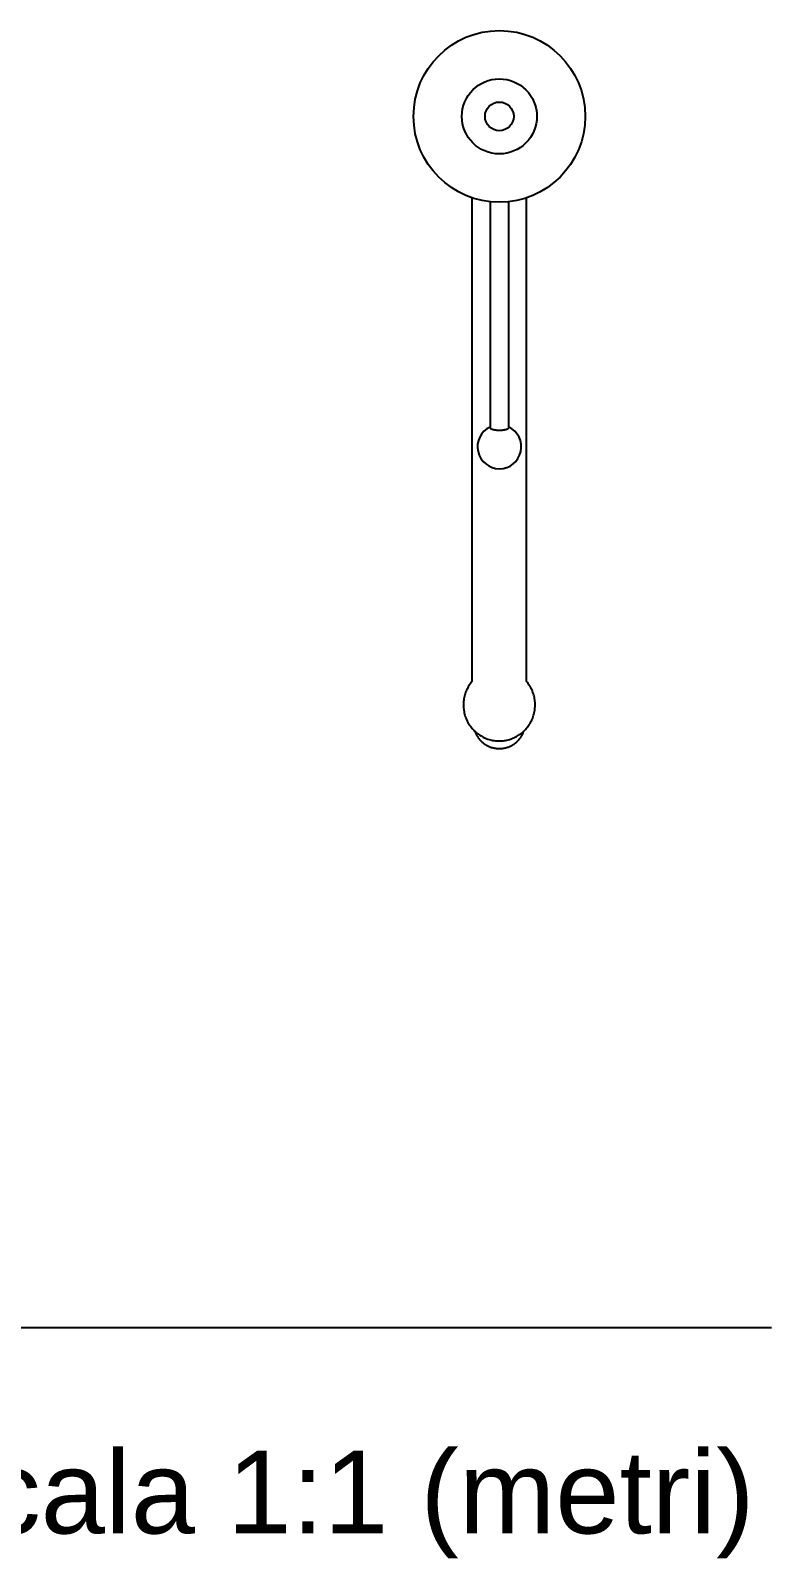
# Model space of a CAD drawing. Header units: millimetres. Extents: x 500 to 613, y 94 to 180.
# Drawn here: x 602.41 to 613.13, y 97.17 to 119.28 of the extents above; entities that cross this region are included whole.
import ezdxf

# ---------------------------------------------------------------- set-up
doc = ezdxf.new("R2010")
doc.units = ezdxf.units.MM
doc.layers.add('RUBINETTI', color=251, linetype='Continuous')
doc.layers.add('www.archweb.it - blocchi dwg', color=2, linetype='Continuous')
doc.styles.get("Standard").update_dxf_attribs({"font": 'arial.ttf'})

msp = doc.modelspace()

# ---------------------------------------------------------------- linework, layer by layer
at = {"layer": 'RUBINETTI'}
for p, q in [((608.795, 116.864, 0), (608.795, 109.863, 0)), ((609.058, 116.805, 0.002), (609.058, 113.537, 0.002)), ((609.327, 113.537, 0.002), (609.327, 116.806, 0.002)), ((609.586, 109.863, 0), (609.586, 116.862, 0)), ((609.058, 113.537, 0.002), (609.058, 113.536, 0.002)), ((609.058, 113.536, 0.002), (609.058, 113.535, 0.002)), ((609.058, 113.535, 0.002), (609.058, 113.534, 0.002)), ((609.058, 113.534, 0.002), (609.059, 113.533, 0.002)), ((609.059, 113.533, 0.002), (609.059, 113.532, 0.002)), ((609.059, 113.532, 0.002), (609.059, 113.532, 0.002)), ((609.059, 113.532, 0.002), (609.06, 113.531, 0.002)), ((609.06, 113.531, 0.002), (609.06, 113.53, 0.002)), ((609.06, 113.53, 0.002), (609.061, 113.529, 0.002)), ((609.061, 113.529, 0.002), (609.062, 113.528, 0.002)), ((609.062, 113.528, 0.002), (609.063, 113.527, 0.002)), ((609.063, 113.527, 0.002), (609.064, 113.527, 0.002)), ((609.064, 113.527, 0.002), (609.065, 113.526, 0.002)), ((609.065, 113.526, 0.002), (609.066, 113.525, 0.002)), ((609.066, 113.525, 0.002), (609.067, 113.524, 0.002)), ((609.067, 113.524, 0.002), (609.068, 113.523, 0.002)), ((609.068, 113.523, 0.002), (609.069, 113.522, 0.002)), ((609.069, 113.522, 0.002), (609.071, 113.522, 0.002)), ((609.071, 113.522, 0.002), (609.072, 113.521, 0.002)), ((609.072, 113.521, 0.002), (609.074, 113.52, 0.002)), ((609.074, 113.52, 0.002), (609.075, 113.519, 0.002)), ((609.075, 113.519, 0.002), (609.077, 113.519, 0.002)), ((609.077, 113.519, 0.002), (609.079, 113.518, 0.002)), ((609.079, 113.518, 0.002), (609.081, 113.517, 0.002)), ((609.081, 113.517, 0.002), (609.082, 113.517, 0.002)), ((609.082, 113.517, 0.002), (609.084, 113.516, 0.002)), ((609.084, 113.516, 0.002), (609.086, 113.515, 0.002)), ((609.086, 113.515, 0.002), (609.088, 113.514, 0.002)), ((609.088, 113.514, 0.002), (609.091, 113.514, 0.002)), ((609.091, 113.514, 0.002), (609.093, 113.513, 0.002)), ((609.093, 113.513, 0.002), (609.095, 113.513, 0.002)), ((609.095, 113.513, 0.002), (609.097, 113.512, 0.002)), ((609.097, 113.512, 0.002), (609.1, 113.511, 0.002)), ((609.1, 113.511, 0.002), (609.102, 113.511, 0.002)), ((609.102, 113.511, 0.002), (609.105, 113.51, 0.002)), ((609.105, 113.51, 0.002), (609.107, 113.51, 0.002)), ((609.107, 113.51, 0.002), (609.11, 113.509, 0.002)), ((609.11, 113.509, 0.002), (609.112, 113.509, 0.002)), ((609.112, 113.509, 0.002), (609.115, 113.508, 0.002)), ((609.115, 113.508, 0.002), (609.118, 113.508, 0.002)), ((609.118, 113.508, 0.002), (609.121, 113.507, 0.002)), ((609.121, 113.507, 0.002), (609.123, 113.507, 0.002)), ((609.123, 113.507, 0.002), (609.126, 113.506, 0.002)), ((609.126, 113.506, 0.002), (609.129, 113.506, 0.002)), ((609.129, 113.506, 0.002), (609.132, 113.505, 0.002)), ((609.132, 113.505, 0.002), (609.135, 113.505, 0.002)), ((609.135, 113.505, 0.002), (609.138, 113.505, 0.002)), ((609.138, 113.505, 0.002), (609.141, 113.504, 0.002)), ((609.141, 113.504, 0.002), (609.144, 113.504, 0.002)), ((609.144, 113.504, 0.002), (609.147, 113.504, 0.002)), ((609.147, 113.504, 0.002), (609.15, 113.503, 0.002)), ((609.15, 113.503, 0.002), (609.154, 113.503, 0.002)), ((609.154, 113.503, 0.002), (609.157, 113.503, 0.002)), ((609.157, 113.503, 0.002), (609.16, 113.503, 0.002)), ((609.16, 113.503, 0.002), (609.163, 113.503, 0.002)), ((609.163, 113.503, 0.002), (609.166, 113.502, 0.002)), ((609.166, 113.502, 0.002), (609.17, 113.502, 0.002)), ((609.17, 113.502, 0.002), (609.173, 113.502, 0.002)), ((609.173, 113.502, 0.002), (609.176, 113.502, 0.002)), ((609.176, 113.502, 0.002), (609.179, 113.502, 0.002)), ((609.179, 113.502, 0.002), (609.183, 113.502, 0.002)), ((609.183, 113.502, 0.002), (609.186, 113.502, 0.002)), ((609.186, 113.502, 0.002), (609.189, 113.502, 0.002)), ((609.189, 113.502, 0.002), (609.193, 113.502, 0.002)), ((609.193, 113.502, 0.002), (609.196, 113.502, 0.002)), ((609.196, 113.502, 0.002), (609.199, 113.502, 0.002)), ((609.199, 113.502, 0.002), (609.203, 113.502, 0.002)), ((609.203, 113.502, 0.002), (609.206, 113.502, 0.002)), ((609.206, 113.502, 0.002), (609.209, 113.502, 0.002)), ((609.209, 113.502, 0.002), (609.212, 113.502, 0.002)), ((609.212, 113.502, 0.002), (609.216, 113.502, 0.002)), ((609.216, 113.502, 0.002), (609.219, 113.502, 0.002)), ((609.219, 113.502, 0.002), (609.222, 113.503, 0.002)), ((609.222, 113.503, 0.002), (609.225, 113.503, 0.002)), ((609.225, 113.503, 0.002), (609.229, 113.503, 0.002)), ((609.229, 113.503, 0.002), (609.232, 113.503, 0.002)), ((609.232, 113.503, 0.002), (609.235, 113.503, 0.002)), ((609.235, 113.503, 0.002), (609.238, 113.504, 0.002)), ((609.238, 113.504, 0.002), (609.241, 113.504, 0.002)), ((609.241, 113.504, 0.002), (609.244, 113.504, 0.002)), ((609.244, 113.504, 0.002), (609.247, 113.505, 0.002)), ((609.247, 113.505, 0.002), (609.25, 113.505, 0.002)), ((609.25, 113.505, 0.002), (609.253, 113.505, 0.002)), ((609.253, 113.505, 0.002), (609.256, 113.506, 0.002)), ((609.256, 113.506, 0.002), (609.259, 113.506, 0.002)), ((609.259, 113.506, 0.002), (609.262, 113.507, 0.002)), ((609.262, 113.507, 0.002), (609.265, 113.507, 0.002)), ((609.265, 113.507, 0.002), (609.268, 113.508, 0.002)), ((609.268, 113.508, 0.002), (609.27, 113.508, 0.002)), ((609.27, 113.508, 0.002), (609.273, 113.509, 0.002)), ((609.273, 113.509, 0.002), (609.276, 113.509, 0.002)), ((609.276, 113.509, 0.002), (609.278, 113.51, 0.002)), ((609.278, 113.51, 0.002), (609.281, 113.51, 0.002)), ((609.281, 113.51, 0.002), (609.283, 113.511, 0.002)), ((609.283, 113.511, 0.002), (609.286, 113.511, 0.002)), ((609.286, 113.511, 0.002), (609.288, 113.512, 0.002)), ((609.288, 113.512, 0.002), (609.29, 113.513, 0.002)), ((609.29, 113.513, 0.002), (609.293, 113.513, 0.002)), ((609.293, 113.513, 0.002), (609.295, 113.514, 0.002)), ((609.295, 113.514, 0.002), (609.297, 113.514, 0.002)), ((609.297, 113.514, 0.002), (609.299, 113.515, 0.002)), ((609.299, 113.515, 0.002), (609.301, 113.516, 0.002)), ((609.301, 113.516, 0.002), (609.303, 113.517, 0.002)), ((609.303, 113.517, 0.002), (609.305, 113.517, 0.002)), ((609.305, 113.517, 0.002), (609.307, 113.518, 0.002)), ((609.307, 113.518, 0.002), (609.308, 113.519, 0.002)), ((609.308, 113.519, 0.002), (609.31, 113.519, 0.002)), ((609.31, 113.519, 0.002), (609.312, 113.52, 0.002)), ((609.312, 113.52, 0.002), (609.313, 113.521, 0.002)), ((609.313, 113.521, 0.002), (609.314, 113.522, 0.002)), ((609.314, 113.522, 0.002), (609.316, 113.522, 0.002)), ((609.316, 113.522, 0.002), (609.317, 113.523, 0.002)), ((609.317, 113.523, 0.002), (609.318, 113.524, 0.002)), ((609.318, 113.524, 0.002), (609.32, 113.525, 0.002)), ((609.32, 113.525, 0.002), (609.321, 113.526, 0.002)), ((609.321, 113.526, 0.002), (609.322, 113.527, 0.002)), ((609.322, 113.527, 0.002), (609.323, 113.527, 0.002)), ((609.323, 113.528, 0.002), (609.324, 113.529, 0.002)), ((609.323, 113.527, 0.002), (609.323, 113.528, 0.002)), ((609.324, 113.529, 0.002), (609.325, 113.53, 0.002)), ((609.325, 113.531, 0.002), (609.326, 113.532, 0.002)), ((609.325, 113.53, 0.002), (609.325, 113.531, 0.002)), ((609.326, 113.532, 0.002), (609.327, 113.533, 0.002)), ((609.326, 113.532, 0.002), (609.326, 113.532, 0.002)), ((609.327, 113.536, 0.002), (609.327, 113.537, 0.002)), ((609.327, 113.535, 0.002), (609.327, 113.536, 0.002)), ((609.327, 113.534, 0.002), (609.327, 113.535, 0.002)), ((609.327, 113.533, 0.002), (609.327, 113.534, 0.002)), ((608.692, 109.668, 0), (608.687, 109.65, 0)), ((608.697, 109.686, 0), (608.692, 109.668, 0)), ((608.703, 109.703, 0), (608.697, 109.686, 0)), ((608.709, 109.72, 0), (608.703, 109.703, 0)), ((608.717, 109.738, 0), (608.709, 109.72, 0)), ((608.724, 109.754, 0), (608.717, 109.738, 0)), ((608.733, 109.771, 0), (608.724, 109.754, 0)), ((608.742, 109.787, 0), (608.733, 109.771, 0)), ((608.751, 109.803, 0), (608.742, 109.787, 0)), ((608.761, 109.818, 0), (608.751, 109.803, 0)), ((608.772, 109.834, 0), (608.761, 109.818, 0)), ((608.783, 109.848, 0), (608.772, 109.834, 0)), ((608.795, 109.863, 0), (608.783, 109.848, 0)), ((609.598, 109.848, 0), (609.586, 109.863, 0)), ((609.609, 109.834, 0), (609.598, 109.848, 0)), ((609.62, 109.818, 0), (609.609, 109.834, 0)), ((609.63, 109.803, 0), (609.62, 109.818, 0)), ((609.639, 109.787, 0), (609.63, 109.803, 0)), ((609.648, 109.771, 0), (609.639, 109.787, 0)), ((609.656, 109.754, 0), (609.648, 109.771, 0)), ((609.664, 109.738, 0), (609.656, 109.754, 0)), ((609.671, 109.72, 0), (609.664, 109.738, 0)), ((609.678, 109.703, 0), (609.671, 109.72, 0)), ((609.684, 109.686, 0), (609.678, 109.703, 0)), ((609.689, 109.668, 0), (609.684, 109.686, 0)), ((609.694, 109.65, 0), (609.689, 109.668, 0)), ((608.673, 109.558, 0), (608.672, 109.54, 0)), ((608.672, 109.54, 0), (608.672, 109.521, 0)), ((608.672, 109.521, 0), (608.672, 109.503, 0)), ((608.672, 109.503, 0), (608.673, 109.484, 0)), ((608.674, 109.577, 0), (608.673, 109.558, 0)), ((608.673, 109.484, 0), (608.675, 109.466, 0)), ((608.677, 109.595, 0), (608.674, 109.577, 0)), ((608.675, 109.466, 0), (608.678, 109.447, 0)), ((608.679, 109.614, 0), (608.677, 109.595, 0)), ((608.678, 109.447, 0), (608.681, 109.429, 0)), ((608.683, 109.632, 0), (608.679, 109.614, 0)), ((608.687, 109.65, 0), (608.683, 109.632, 0)), ((609.698, 109.632, 0), (609.694, 109.65, 0)), ((609.702, 109.614, 0), (609.698, 109.632, 0)), ((609.7, 109.429, 0), (609.703, 109.447, 0)), ((609.704, 109.595, 0), (609.702, 109.614, 0)), ((609.703, 109.447, 0), (609.706, 109.466, 0)), ((609.707, 109.577, 0), (609.704, 109.595, 0)), ((609.706, 109.466, 0), (609.707, 109.484, 0)), ((609.708, 109.558, 0), (609.707, 109.577, 0)), ((609.707, 109.484, 0), (609.709, 109.503, 0)), ((609.709, 109.54, 0), (609.708, 109.558, 0)), ((609.709, 109.521, 0), (609.709, 109.54, 0)), ((609.709, 109.503, 0), (609.709, 109.521, 0)), ((608.681, 109.429, 0), (608.684, 109.411, 0)), ((608.684, 109.411, 0), (608.689, 109.393, 0)), ((608.689, 109.393, 0), (608.694, 109.375, 0)), ((608.694, 109.375, 0), (608.699, 109.357, 0)), ((608.699, 109.357, 0), (608.706, 109.34, 0)), ((608.706, 109.34, 0), (608.712, 109.323, 0)), ((608.712, 109.323, 0), (608.72, 109.306, 0)), ((608.72, 109.306, 0), (608.728, 109.289, 0)), ((608.728, 109.289, 0), (608.737, 109.273, 0)), ((608.737, 109.273, 0), (608.746, 109.257, 0)), ((608.746, 109.257, 0), (608.756, 109.241, 0)), ((608.756, 109.241, 0), (608.766, 109.226, 0)), ((608.766, 109.226, 0), (608.777, 109.211, 0)), ((609.604, 109.211, 0), (609.615, 109.226, 0)), ((609.615, 109.226, 0), (609.625, 109.241, 0)), ((609.625, 109.241, 0), (609.635, 109.257, 0)), ((609.635, 109.257, 0), (609.644, 109.273, 0)), ((609.644, 109.273, 0), (609.653, 109.289, 0)), ((609.653, 109.289, 0), (609.661, 109.306, 0)), ((609.661, 109.306, 0), (609.668, 109.323, 0)), ((609.668, 109.323, 0), (609.675, 109.34, 0)), ((609.675, 109.34, 0), (609.682, 109.357, 0)), ((609.682, 109.357, 0), (609.687, 109.375, 0)), ((609.687, 109.375, 0), (609.692, 109.393, 0)), ((609.692, 109.393, 0), (609.696, 109.411, 0)), ((609.696, 109.411, 0), (609.7, 109.429, 0)), ((608.777, 109.211, 0), (608.788, 109.196, 0)), ((608.788, 109.196, 0), (608.8, 109.182, 0)), ((608.8, 109.182, 0), (608.812, 109.168, 0)), ((608.812, 109.168, 0), (608.825, 109.155, 0)), ((608.825, 109.155, 0), (608.838, 109.142, 0)), ((608.837, 109.144, 0), (608.839, 109.137, 0)), ((608.838, 109.142, 0), (608.852, 109.13, 0)), ((608.839, 109.137, 0), (608.842, 109.13, 0)), ((608.842, 109.13, 0), (608.844, 109.124, 0)), ((608.844, 109.124, 0), (608.847, 109.117, 0)), ((608.847, 109.117, 0), (608.85, 109.11, 0)), ((608.85, 109.11, 0), (608.853, 109.104, 0)), ((608.852, 109.13, 0), (608.866, 109.118, 0)), ((608.853, 109.104, 0), (608.856, 109.098, 0)), ((608.856, 109.098, 0), (608.859, 109.091, 0)), ((608.859, 109.091, 0), (608.863, 109.085, 0)), ((608.863, 109.085, 0), (608.866, 109.079, 0)), ((608.866, 109.118, 0), (608.881, 109.107, 0)), ((608.866, 109.079, 0), (608.87, 109.072, 0)), ((608.87, 109.072, 0), (608.874, 109.066, 0)), ((608.874, 109.066, 0), (608.878, 109.06, 0)), ((608.878, 109.06, 0), (608.882, 109.054, 0)), ((608.881, 109.107, 0), (608.896, 109.096, 0)), ((608.882, 109.054, 0), (608.886, 109.048, 0)), ((608.886, 109.048, 0), (608.89, 109.043, 0)), ((608.89, 109.043, 0), (608.895, 109.037, 0)), ((608.895, 109.037, 0), (608.899, 109.031, 0)), ((608.896, 109.096, 0), (608.911, 109.085, 0)), ((608.899, 109.031, 0), (608.904, 109.026, 0)), ((608.904, 109.026, 0), (608.908, 109.02, 0)), ((608.908, 109.02, 0), (608.913, 109.015, 0)), ((608.911, 109.085, 0), (608.927, 109.076, 0)), ((608.913, 109.015, 0), (608.918, 109.01, 0)), ((608.918, 109.01, 0), (608.923, 109.005, 0)), ((608.923, 109.005, 0), (608.928, 109, 0)), ((608.927, 109.076, 0), (608.943, 109.067, 0)), ((608.928, 109, 0), (608.934, 108.995, 0)), ((608.943, 109.067, 0), (608.959, 109.058, 0)), ((608.959, 109.058, 0), (608.976, 109.05, 0)), ((608.976, 109.05, 0), (608.993, 109.043, 0)), ((608.993, 109.043, 0), (609.01, 109.036, 0)), ((609.01, 109.036, 0), (609.027, 109.03, 0)), ((609.027, 109.03, 0), (609.045, 109.024, 0)), ((609.045, 109.024, 0), (609.063, 109.019, 0)), ((609.063, 109.019, 0), (609.081, 109.015, 0)), ((609.081, 109.015, 0), (609.099, 109.012, 0)), ((609.099, 109.012, 0), (609.117, 109.009, 0)), ((609.117, 109.009, 0), (609.135, 109.006, 0)), ((609.135, 109.006, 0), (609.154, 109.005, 0)), ((609.154, 109.005, 0), (609.172, 109.004, 0)), ((609.172, 109.004, 0), (609.19, 109.003, 0)), ((609.19, 109.003, 0), (609.209, 109.004, 0)), ((609.209, 109.004, 0), (609.227, 109.005, 0)), ((609.227, 109.005, 0), (609.246, 109.006, 0)), ((609.246, 109.006, 0), (609.264, 109.009, 0)), ((609.264, 109.009, 0), (609.282, 109.012, 0)), ((609.282, 109.012, 0), (609.3, 109.015, 0)), ((609.3, 109.015, 0), (609.318, 109.019, 0)), ((609.318, 109.019, 0), (609.336, 109.024, 0)), ((609.336, 109.024, 0), (609.353, 109.03, 0)), ((609.353, 109.03, 0), (609.371, 109.036, 0)), ((609.371, 109.036, 0), (609.388, 109.043, 0)), ((609.388, 109.043, 0), (609.405, 109.05, 0)), ((609.405, 109.05, 0), (609.422, 109.058, 0)), ((609.422, 109.058, 0), (609.438, 109.067, 0)), ((609.438, 109.067, 0), (609.454, 109.076, 0)), ((609.444, 108.991, 0), (609.449, 108.995, 0)), ((609.449, 108.995, 0), (609.454, 109, 0)), ((609.454, 109.076, 0), (609.47, 109.085, 0)), ((609.454, 109, 0), (609.459, 109.005, 0)), ((609.459, 109.005, 0), (609.464, 109.011, 0)), ((609.464, 109.011, 0), (609.469, 109.016, 0)), ((609.469, 109.016, 0), (609.474, 109.021, 0)), ((609.47, 109.085, 0), (609.485, 109.096, 0)), ((609.474, 109.021, 0), (609.479, 109.027, 0)), ((609.479, 109.027, 0), (609.484, 109.032, 0)), ((609.484, 109.032, 0), (609.488, 109.038, 0)), ((609.485, 109.096, 0), (609.5, 109.107, 0)), ((609.488, 109.038, 0), (609.492, 109.044, 0)), ((609.492, 109.044, 0), (609.497, 109.05, 0)), ((609.497, 109.05, 0), (609.501, 109.055, 0)), ((609.5, 109.107, 0), (609.515, 109.118, 0)), ((609.501, 109.055, 0), (609.505, 109.061, 0)), ((609.505, 109.061, 0), (609.509, 109.067, 0)), ((609.509, 109.067, 0), (609.512, 109.074, 0)), ((609.512, 109.074, 0), (609.516, 109.08, 0)), ((609.515, 109.118, 0), (609.529, 109.13, 0)), ((609.516, 109.08, 0), (609.52, 109.086, 0)), ((609.52, 109.086, 0), (609.523, 109.092, 0)), ((609.523, 109.092, 0), (609.526, 109.099, 0)), ((609.526, 109.099, 0), (609.529, 109.105, 0)), ((609.529, 109.13, 0), (609.542, 109.142, 0)), ((609.529, 109.105, 0), (609.532, 109.112, 0)), ((609.532, 109.112, 0), (609.535, 109.118, 0)), ((609.535, 109.118, 0), (609.538, 109.125, 0)), ((609.538, 109.125, 0), (609.541, 109.131, 0)), ((609.541, 109.131, 0), (609.543, 109.138, 0)), ((609.542, 109.142, 0), (609.556, 109.155, 0)), ((609.543, 109.138, 0), (609.546, 109.145, 0)), ((609.556, 109.155, 0), (609.569, 109.168, 0)), ((609.569, 109.168, 0), (609.581, 109.182, 0)), ((609.581, 109.182, 0), (609.593, 109.196, 0)), ((609.593, 109.196, 0), (609.604, 109.211, 0)), ((608.934, 108.995, 0), (608.939, 108.99, 0)), ((608.939, 108.99, 0), (608.944, 108.985, 0)), ((608.944, 108.985, 0), (608.95, 108.98, 0)), ((608.95, 108.98, 0), (608.955, 108.976, 0)), ((608.955, 108.976, 0), (608.961, 108.971, 0)), ((608.961, 108.971, 0), (608.967, 108.967, 0)), ((608.967, 108.967, 0), (608.973, 108.963, 0)), ((608.973, 108.963, 0), (608.979, 108.959, 0)), ((608.979, 108.959, 0), (608.985, 108.955, 0)), ((608.985, 108.955, 0), (608.991, 108.951, 0)), ((608.991, 108.951, 0), (608.997, 108.947, 0)), ((608.997, 108.947, 0), (609.003, 108.943, 0)), ((609.003, 108.943, 0), (609.01, 108.94, 0)), ((609.01, 108.94, 0), (609.016, 108.936, 0)), ((609.016, 108.936, 0), (609.023, 108.933, 0)), ((609.023, 108.933, 0), (609.029, 108.93, 0)), ((609.029, 108.93, 0), (609.036, 108.927, 0)), ((609.036, 108.927, 0), (609.043, 108.924, 0)), ((609.043, 108.924, 0), (609.049, 108.921, 0)), ((609.049, 108.921, 0), (609.056, 108.919, 0)), ((609.056, 108.919, 0), (609.063, 108.916, 0)), ((609.063, 108.916, 0), (609.07, 108.914, 0)), ((609.07, 108.914, 0), (609.077, 108.911, 0)), ((609.077, 108.911, 0), (609.084, 108.909, 0)), ((609.084, 108.909, 0), (609.091, 108.907, 0)), ((609.091, 108.907, 0), (609.098, 108.905, 0)), ((609.098, 108.905, 0), (609.105, 108.904, 0)), ((609.105, 108.904, 0), (609.112, 108.902, 0)), ((609.112, 108.902, 0), (609.119, 108.901, 0)), ((609.119, 108.901, 0), (609.126, 108.899, 0)), ((609.126, 108.899, 0), (609.133, 108.898, 0)), ((609.133, 108.898, 0), (609.141, 108.897, 0)), ((609.141, 108.897, 0), (609.148, 108.896, 0)), ((609.148, 108.896, 0), (609.155, 108.896, 0)), ((609.155, 108.896, 0), (609.162, 108.895, 0)), ((609.162, 108.895, 0), (609.17, 108.894, 0)), ((609.17, 108.894, 0), (609.177, 108.894, 0)), ((609.177, 108.894, 0), (609.184, 108.894, 0)), ((609.184, 108.894, 0), (609.192, 108.894, 0)), ((609.192, 108.894, 0), (609.199, 108.894, 0)), ((609.199, 108.894, 0), (609.206, 108.894, 0)), ((609.206, 108.894, 0), (609.213, 108.895, 0)), ((609.213, 108.895, 0), (609.221, 108.895, 0)), ((609.221, 108.895, 0), (609.228, 108.896, 0)), ((609.228, 108.896, 0), (609.235, 108.896, 0)), ((609.235, 108.896, 0), (609.242, 108.897, 0)), ((609.242, 108.897, 0), (609.25, 108.898, 0)), ((609.25, 108.898, 0), (609.257, 108.9, 0)), ((609.257, 108.9, 0), (609.264, 108.901, 0)), ((609.264, 108.901, 0), (609.271, 108.902, 0)), ((609.271, 108.902, 0), (609.278, 108.904, 0)), ((609.278, 108.904, 0), (609.285, 108.906, 0)), ((609.285, 108.906, 0), (609.292, 108.908, 0)), ((609.292, 108.908, 0), (609.299, 108.91, 0)), ((609.299, 108.91, 0), (609.306, 108.912, 0)), ((609.306, 108.912, 0), (609.313, 108.914, 0)), ((609.313, 108.914, 0), (609.32, 108.916, 0)), ((609.32, 108.916, 0), (609.327, 108.919, 0)), ((609.327, 108.919, 0), (609.334, 108.922, 0)), ((609.334, 108.922, 0), (609.34, 108.924, 0)), ((609.34, 108.924, 0), (609.347, 108.927, 0)), ((609.347, 108.927, 0), (609.354, 108.93, 0)), ((609.354, 108.93, 0), (609.36, 108.934, 0)), ((609.36, 108.934, 0), (609.367, 108.937, 0)), ((609.367, 108.937, 0), (609.373, 108.94, 0)), ((609.373, 108.94, 0), (609.379, 108.944, 0)), ((609.379, 108.944, 0), (609.386, 108.948, 0)), ((609.386, 108.948, 0), (609.392, 108.951, 0)), ((609.392, 108.951, 0), (609.398, 108.955, 0)), ((609.398, 108.955, 0), (609.404, 108.959, 0)), ((609.404, 108.959, 0), (609.41, 108.963, 0)), ((609.41, 108.963, 0), (609.416, 108.968, 0)), ((609.416, 108.968, 0), (609.422, 108.972, 0)), ((609.422, 108.972, 0), (609.427, 108.976, 0)), ((609.427, 108.976, 0), (609.433, 108.981, 0)), ((609.433, 108.981, 0), (609.438, 108.986, 0)), ((609.438, 108.986, 0), (609.444, 108.991, 0))]:
    msp.add_line(p, q, dxfattribs=at)
for centre, radius in [((609.192, 118.041, -0.003), 1.242), ((609.192, 118.041, 0.004), 0.543), ((609.192, 118.041, 0.005), 0.208)]:
    msp.add_circle(centre, radius, dxfattribs=at)
msp.add_arc((609.192, 113.259, 0.005), 0.317, 115.0741, 64.8348, dxfattribs=at)
at = {"layer": 'www.archweb.it - blocchi dwg', "color": 253}
msp.add_line((499.814, 100.515), (613.129, 100.515), dxfattribs=at)

# ---------------------------------------------------------------- texts
at = {"color": 251}
msp.add_text('Disegno in scala 1:1 (metri)', height=1.19895, dxfattribs=at).set_placement((592.501, 97.536))

doc.saveas('drawing.dxf')
